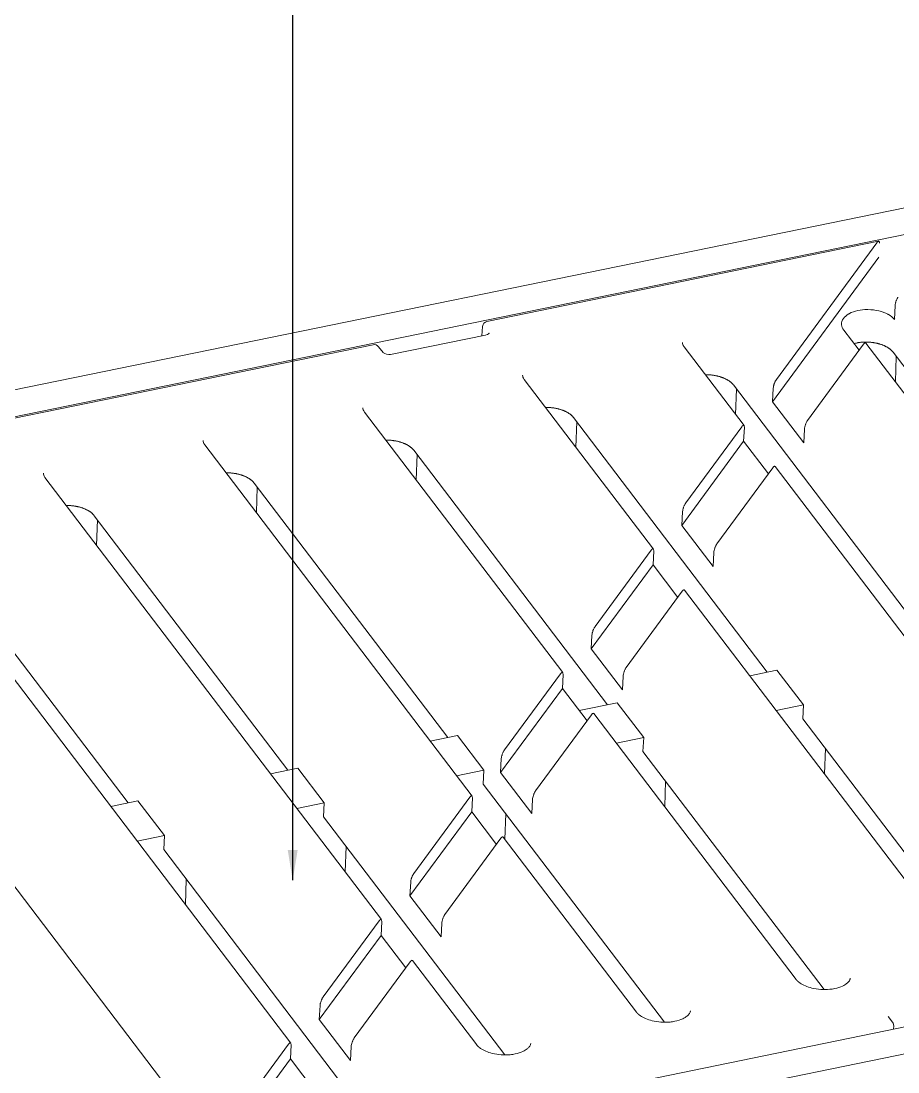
# Model space of a CAD drawing. Header units: millimetres. Extents: x 4267 to 8467, y 166 to 3136.
# Drawn here: x 4743.1 to 4815.2, y 1873.2 to 1959.5 of the extents above; entities that cross this region are included whole.
import ezdxf

# ---------------------------------------------------------------- set-up
doc = ezdxf.new("R2010")
doc.units = ezdxf.units.MM
doc.styles.get("Standard").update_dxf_attribs({"font": 'SimSun.ttf'})
doc.dimstyles.new('ISO-25', dxfattribs={"dimtxt": 2.5, "dimasz": 2.5, "dimexe": 1.25, "dimexo": 0.625, "dimtad": 1, "dimtxsty": 'Standard', "dimcen": 2.5, "dimadec": 0, "dimazin": 0, "dimtfac": 1, "dimtmove": 0, "dimatfit": 3, "dimfxl": 1, "dimarcsym": 0})

msp = doc.modelspace()

# ---------------------------------------------------------------- linework, layer by layer
at = {"linetype": 'Continuous', "lineweight": 5}
for p, q in [((4716.615, 1923.888, 326.374), (5135.162, 2009.535, 326.374)), ((4718.065, 1921.983, 326.374), (5136.612, 2007.63, 326.374)), ((4760.941, 1865.645, 326.374), (5179.488, 1951.291, 326.374)), ((4762.391, 1863.739, 326.374), (5180.938, 1949.386, 326.374)), ((4813.591, 1941.415, 326.374), (4781.43, 1934.834, 326.374)), ((4805.211, 1930.064, 326.374), (4813.458, 1941.298, 326.374)), ((4813.632, 1940.117, 326.374), (4804.898, 1928.218, 326.374)), ((4814.966, 1936.139, 326.374), (4814.909, 1934.998, 326.374)), ((4781.067, 1934.422, 326.374), (4781.006, 1933.646, 326.374)), ((4814.909, 1934.998, 326.374), (4814.938, 1935.036, 326.374)), ((4781.318, 1933.71, 326.374), (4773.629, 1932.136, 326.374)), ((4810.745, 1934.109, 326.374), (4812.002, 1932.456, 326.374)), ((4772.067, 1932.918, 326.374), (4718.585, 1921.974, 326.374)), ((4772.885, 1932.27, 326.374), (4772.522, 1932.747, 326.374)), ((4802.552, 1926.272, 326.374), (4797.619, 1932.754, 326.374)), ((4812.371, 1932.957, 326.374), (4807.774, 1926.696, 326.374)), ((4844.624, 1890.926, 326.374), (4812.562, 1933.055, 326.374)), ((4830.713, 1911.393, 326.374), (4814.801, 1932.301, 326.374)), ((4815.063, 1931.957, 326.374), (4814.991, 1929.864, 326.374)), ((4795.103, 1916.125, 326.374), (4784.491, 1930.068, 326.374)), ((4817.585, 1908.707, 326.374), (4801.673, 1929.614, 326.374)), ((4801.935, 1929.271, 326.374), (4801.863, 1927.178, 326.374)), ((4804.898, 1928.218, 326.374), (4804.955, 1929.359, 326.374)), ((4807.46, 1924.851, 326.374), (4804.898, 1928.218, 326.374)), ((4787.653, 1905.977, 326.374), (4771.363, 1927.382, 326.374)), ((4804.458, 1906.02, 326.374), (4788.546, 1926.928, 326.374)), ((4788.807, 1926.584, 326.374), (4788.735, 1924.491, 326.374)), ((4797.762, 1919.916, 326.374), (4802.358, 1926.177, 326.374)), ((4802.577, 1926.121, 326.374), (4802.52, 1924.98, 326.374)), ((4807.517, 1925.992, 326.374), (4807.46, 1924.851, 326.374)), ((4780.204, 1895.83, 326.374), (4758.236, 1924.695, 326.374)), ((4802.52, 1924.98, 326.374), (4797.448, 1918.071, 326.374)), ((4802.52, 1924.98, 326.374), (4804.553, 1922.308, 326.374)), ((4791.33, 1903.334, 326.374), (4775.418, 1924.242, 326.374)), ((4775.68, 1923.898, 326.374), (4775.608, 1921.805, 326.374)), ((4804.921, 1922.81, 326.374), (4800.325, 1916.549, 326.374)), ((4833.101, 1886.131, 326.374), (4805.113, 1922.907, 326.374)), ((4772.755, 1885.682, 326.374), (4745.108, 1922.009, 326.374)), ((4778.202, 1900.648, 326.374), (4762.291, 1921.555, 326.374)), ((4762.552, 1921.212, 326.374), (4762.48, 1919.119, 326.374)), ((4765.306, 1875.534, 326.374), (4731.98, 1919.323, 326.374)), ((4765.075, 1897.961, 326.374), (4749.163, 1918.869, 326.374)), ((4797.448, 1918.071, 326.374), (4797.505, 1919.212, 326.374)), ((4749.424, 1918.526, 326.374), (4749.352, 1916.432, 326.374)), ((4800.011, 1914.703, 326.374), (4797.448, 1918.071, 326.374)), ((4756.675, 1869.915, 326.374), (4720.802, 1917.052, 326.374)), ((4751.947, 1895.275, 326.374), (4736.035, 1916.183, 326.374)), ((4790.313, 1909.769, 326.374), (4794.909, 1916.03, 326.374)), ((4795.128, 1915.973, 326.374), (4795.071, 1914.832, 326.374)), ((4800.068, 1915.844, 326.374), (4800.011, 1914.703, 326.374)), ((4795.071, 1914.832, 326.374), (4789.999, 1907.923, 326.374)), ((4795.071, 1914.832, 326.374), (4797.104, 1912.161, 326.374)), ((4797.472, 1912.662, 326.374), (4792.876, 1906.401, 326.374)), ((4819.973, 1883.445, 326.374), (4797.664, 1912.76, 326.374)), ((4789.999, 1907.923, 326.374), (4790.056, 1909.064, 326.374)), ((4792.562, 1904.556, 326.374), (4789.999, 1907.923, 326.374)), ((4782.864, 1899.621, 326.374), (4787.46, 1905.882, 326.374)), ((4787.679, 1905.826, 326.374), (4787.622, 1904.685, 326.374)), ((4792.619, 1905.697, 326.374), (4792.562, 1904.556, 326.374)), ((4803.017, 1905.725, 326.374), (4805.257, 1906.184, 326.374)), ((4805.257, 1906.184, 326.374), (4807.431, 1903.326, 326.374)), ((4787.622, 1904.685, 326.374), (4782.55, 1897.776, 326.374)), ((4787.622, 1904.685, 326.374), (4789.655, 1902.013, 326.374)), ((4789.011, 1902.859, 326.374), (4792.129, 1903.497, 326.374)), ((4792.129, 1903.497, 326.374), (4794.304, 1900.64, 326.374)), ((4807.431, 1903.326, 326.374), (4805.192, 1902.868, 326.374)), ((4807.374, 1902.188, 326.374), (4807.431, 1903.326, 326.374)), ((4790.023, 1902.515, 326.374), (4785.426, 1896.254, 326.374)), ((4806.846, 1880.759, 326.374), (4790.214, 1902.612, 326.374)), ((4822.265, 1882.621, 326.374), (4807.374, 1902.188, 326.374)), ((4776.762, 1900.353, 326.374), (4779.001, 1900.811, 326.374)), ((4779.001, 1900.811, 326.374), (4781.176, 1897.954, 326.374)), ((4794.304, 1900.64, 326.374), (4792.064, 1900.182, 326.374)), ((4794.247, 1899.501, 326.374), (4794.304, 1900.64, 326.374)), ((4809.16, 1897.654, 326.374), (4809.232, 1899.747, 326.374)), ((4782.55, 1897.776, 326.374), (4782.607, 1898.917, 326.374)), ((4809.138, 1879.935, 326.374), (4794.247, 1899.501, 326.374)), ((4763.634, 1897.667, 326.374), (4765.874, 1898.125, 326.374)), ((4765.874, 1898.125, 326.374), (4768.048, 1895.267, 326.374)), ((4781.176, 1897.954, 326.374), (4778.936, 1897.495, 326.374)), ((4781.119, 1896.815, 326.374), (4781.176, 1897.954, 326.374)), ((4785.113, 1894.408, 326.374), (4782.55, 1897.776, 326.374)), ((4796.032, 1894.968, 326.374), (4796.104, 1897.061, 326.374)), ((4796.01, 1877.249, 326.374), (4781.119, 1896.815, 326.374)), ((4750.506, 1894.98, 326.374), (4752.746, 1895.439, 326.374)), ((4752.746, 1895.439, 326.374), (4754.921, 1892.581, 326.374)), ((4775.414, 1889.474, 326.374), (4780.011, 1895.735, 326.374)), ((4780.229, 1895.678, 326.374), (4780.172, 1894.537, 326.374)), ((4785.17, 1895.549, 326.374), (4785.113, 1894.408, 326.374)), ((4768.048, 1895.267, 326.374), (4765.809, 1894.809, 326.374)), ((4767.991, 1894.129, 326.374), (4768.048, 1895.267, 326.374)), ((4780.172, 1894.537, 326.374), (4775.101, 1887.628, 326.374)), ((4780.172, 1894.537, 326.374), (4782.205, 1891.866, 326.374)), ((4782.883, 1874.562, 326.374), (4767.991, 1894.129, 326.374)), ((4782.905, 1892.281, 326.374), (4782.977, 1894.375, 326.374)), ((4754.921, 1892.581, 326.374), (4752.681, 1892.123, 326.374)), ((4754.864, 1891.443, 326.374), (4754.921, 1892.581, 326.374)), ((4782.574, 1892.367, 326.374), (4777.977, 1886.106, 326.374)), ((4793.718, 1878.072, 326.374), (4782.765, 1892.465, 326.374)), ((4769.756, 1871.874, 326.374), (4754.864, 1891.443, 326.374)), ((4769.777, 1889.595, 326.374), (4769.849, 1891.688, 326.374)), ((4756.649, 1886.909, 326.374), (4756.721, 1889.002, 326.374)), ((4775.101, 1887.628, 326.374), (4775.158, 1888.769, 326.374)), ((4777.663, 1884.261, 326.374), (4775.101, 1887.628, 326.374)), ((4767.965, 1879.326, 326.374), (4772.561, 1885.587, 326.374)), ((4772.78, 1885.531, 326.374), (4772.723, 1884.39, 326.374)), ((4777.72, 1885.402, 326.374), (4777.663, 1884.261, 326.374)), ((4772.723, 1884.39, 326.374), (4767.651, 1877.481, 326.374)), ((4772.723, 1884.39, 326.374), (4774.756, 1881.718, 326.374)), ((4775.124, 1882.22, 326.374), (4770.528, 1875.958, 326.374)), ((4780.591, 1875.386, 326.374), (4775.316, 1882.317, 326.374)), ((4767.651, 1877.481, 326.374), (4767.708, 1878.622, 326.374)), ((4770.214, 1874.113, 326.374), (4767.651, 1877.481, 326.374)), ((4814.758, 1877.25, 326.374), (4814.395, 1877.726, 326.374)), ((4814.845, 1876.675, 326.374), (4814.851, 1876.963, 326.374)), ((4759.685, 1868.048, 326.374), (4765.112, 1875.44, 326.374)), ((4765.331, 1875.383, 326.374), (4765.274, 1874.242, 326.374)), ((4770.271, 1875.254, 326.374), (4770.214, 1874.113, 326.374)), ((4765.274, 1874.242, 326.374), (4759.688, 1866.633, 326.374)), ((4765.274, 1874.242, 326.374), (4767.307, 1871.571, 326.374))]:
    msp.add_line(p, q, dxfattribs=at)
for points in [[(4781.482, 1933.765), (4781.486, 1933.767, 0.002229), (4781.49, 1933.77, 0.002261), (4781.494, 1933.772, 0.002287), (4781.498, 1933.774, 0.002305), (4781.502, 1933.777, 0.002327), (4781.506, 1933.779, 0.002349), (4781.51, 1933.781, 0.002373), (4781.514, 1933.784, 0.002395), (4781.518, 1933.786, 0.00242), (4781.521, 1933.789, 0.002443), (4781.525, 1933.791, 0.002469), (4781.529, 1933.794, 0.002493), (4781.532, 1933.796, 0.00252), (4781.536, 1933.799, 0.002545), (4781.539, 1933.801, 0.002572), (4781.543, 1933.804, 0.002598), (4781.546, 1933.806, 0.002627), (4781.55, 1933.809, 0.002654), (4781.553, 1933.812, 0.002683), (4781.556, 1933.814, 0.002712), (4781.559, 1933.817, 0.002742), (4781.562, 1933.82, 0.002769), (4781.566, 1933.822, 0.002803), (4781.569, 1933.825, 0.002838), (4781.572, 1933.828, 0.002863), (4781.575, 1933.831, 0.002877), (4781.577, 1933.833, 0.002935), (4781.58, 1933.836, 0.003027), (4781.583, 1933.839, 0.002976), (4781.586, 1933.842, 0.002809), (4781.589, 1933.845, 0.003133), (4781.591, 1933.848, 0.003778), (4781.594, 1933.85, 0.00291), (4781.596, 1933.853, 0.001012), (4781.598, 1933.856, 0.004152), (4781.601, 1933.859, 0.007305), (4781.605, 1933.864, 0.003646), (4781.61, 1933.871, 0.00195)], [(4781.514, 1933.785), (4781.516, 1933.786, 0.00163), (4781.518, 1933.788, 0.001643), (4781.52, 1933.789, 0.001655), (4781.522, 1933.791, 0.001666), (4781.524, 1933.793, 0.001678), (4781.526, 1933.794, 0.001689), (4781.528, 1933.796, 0.001702), (4781.53, 1933.797, 0.001713), (4781.532, 1933.799, 0.001726), (4781.534, 1933.801, 0.001738), (4781.536, 1933.802, 0.001751), (4781.538, 1933.804, 0.001763), (4781.539, 1933.806, 0.001776), (4781.541, 1933.807, 0.001788), (4781.543, 1933.809, 0.001802), (4781.545, 1933.81, 0.001814), (4781.547, 1933.812, 0.001828), (4781.548, 1933.814, 0.001841), (4781.55, 1933.815, 0.001854), (4781.552, 1933.817, 0.001868), (4781.554, 1933.819, 0.001882), (4781.555, 1933.821, 0.001894), (4781.557, 1933.822, 0.00191), (4781.559, 1933.824, 0.001927), (4781.56, 1933.826, 0.001936), (4781.562, 1933.827, 0.001938), (4781.564, 1933.829, 0.00197), (4781.565, 1933.831, 0.002024), (4781.567, 1933.833, 0.001981), (4781.568, 1933.834, 0.001863), (4781.57, 1933.836, 0.002071), (4781.571, 1933.838, 0.002488), (4781.573, 1933.84, 0.001905), (4781.574, 1933.841, 0.000657), (4781.576, 1933.843, 0.002709), (4781.577, 1933.845, 0.004728), (4781.579, 1933.848, 0.00234), (4781.583, 1933.852, 0.001247)], [(4781.61, 1933.871), (4781.607, 1933.869, 0.003273), (4781.604, 1933.867, 0.003288), (4781.6, 1933.865, 0.003299), (4781.597, 1933.862, 0.00331), (4781.594, 1933.86, 0.003321), (4781.591, 1933.858, 0.00333), (4781.587, 1933.856, 0.00334), (4781.584, 1933.853, 0.003348), (4781.581, 1933.851, 0.003357), (4781.578, 1933.848, 0.003364), (4781.575, 1933.846, 0.003371), (4781.572, 1933.844, 0.003375), (4781.569, 1933.841, 0.003383), (4781.566, 1933.838, 0.003394), (4781.563, 1933.836, 0.00339), (4781.56, 1933.833, 0.003373), (4781.557, 1933.831, 0.003405), (4781.555, 1933.828, 0.003474), (4781.552, 1933.825, 0.00338), (4781.549, 1933.822, 0.003161), (4781.547, 1933.82, 0.003482), (4781.544, 1933.817, 0.004139), (4781.541, 1933.814, 0.003156), (4781.539, 1933.811, 0.001114), (4781.537, 1933.809, 0.004421), (4781.534, 1933.805, 0.007594), (4781.53, 1933.8, 0.003731), (4781.525, 1933.793, 0.001985)], [(4772.067, 1932.918), (4772.067, 1932.918, 0.000016), (4772.067, 1932.918, 0.000016), (4772.067, 1932.918, 0.000016), (4772.067, 1932.918, 0.000016), (4772.067, 1932.918, 0.000016), (4772.067, 1932.918, 0.000016), (4772.067, 1932.918, 0.000016), (4772.067, 1932.918, 0.000016), (4772.067, 1932.918, 0.000016), (4772.067, 1932.918, 0.000016), (4772.067, 1932.918, 0.000016), (4772.067, 1932.918, 0.000016), (4772.067, 1932.918, 0.000016), (4772.067, 1932.918, 0.000016), (4772.067, 1932.918, 0.000016), (4772.067, 1932.918, 0.000016), (4772.067, 1932.918, 0.000016), (4772.067, 1932.918, 0.000017), (4772.067, 1932.918, 0.000016), (4772.067, 1932.918, 0.000015), (4772.067, 1932.918, 0.000017), (4772.067, 1932.918, 0.00002), (4772.067, 1932.918, 0.000015), (4772.067, 1932.918, 0.000005), (4772.067, 1932.918, 0.000021), (4772.067, 1932.918, 0.000037), (4772.067, 1932.918, 0.000018), (4772.067, 1932.918, 0.00001)], [(4814.801, 1932.301), (4814.772, 1932.337, 0.01014), (4814.741, 1932.373, 0.009403), (4814.708, 1932.409, 0.008954), (4814.672, 1932.445, 0.00886), (4814.634, 1932.481, 0.008619), (4814.594, 1932.517, 0.008367), (4814.551, 1932.552, 0.008089), (4814.505, 1932.587, 0.007884), (4814.458, 1932.621, 0.007635), (4814.407, 1932.655, 0.007433), (4814.355, 1932.688, 0.007202), (4814.3, 1932.721, 0.007017), (4814.243, 1932.752, 0.006808), (4814.184, 1932.783, 0.006638), (4814.123, 1932.813, 0.006451), (4814.059, 1932.842, 0.006298), (4813.994, 1932.87, 0.006133), (4813.927, 1932.897, 0.005997), (4813.858, 1932.922, 0.005853), (4813.787, 1932.947, 0.005732), (4813.715, 1932.97, 0.005608), (4813.642, 1932.991, 0.005501), (4813.567, 1933.012, 0.005396), (4813.491, 1933.031, 0.005304), (4813.415, 1933.048, 0.005216), (4813.337, 1933.064, 0.005137), (4813.259, 1933.078, 0.005065), (4813.18, 1933.091, 0.004998), (4813.101, 1933.102, 0.004941), (4813.022, 1933.112, 0.004885), (4812.942, 1933.12, 0.004842), (4812.863, 1933.126, 0.004794), (4812.784, 1933.131, 0.004767), (4812.705, 1933.135, 0.004738), (4812.627, 1933.137, 0.004711), (4812.55, 1933.137, 0.004659), (4812.473, 1933.136, 0.004687), (4812.397, 1933.134, 0.004751), (4812.322, 1933.13, 0.004638), (4812.249, 1933.125, 0.004345), (4812.177, 1933.119, 0.004763), (4812.105, 1933.111, 0.005633), (4812.033, 1933.102, 0.004374), (4811.967, 1933.093, 0.001558), (4811.908, 1933.083, 0.006066), (4811.835, 1933.069, 0.010785), (4811.724, 1933.044, 0.005409), (4811.581, 1933.01, 0.002932)], [(4801.673, 1929.614), (4801.638, 1929.659, 0.012485), (4801.599, 1929.703, 0.011397), (4801.557, 1929.747, 0.010733), (4801.511, 1929.791, 0.010588), (4801.461, 1929.834, 0.010233), (4801.408, 1929.877, 0.009865), (4801.352, 1929.919, 0.009466), (4801.291, 1929.961, 0.009174), (4801.227, 1930.002, 0.008829), (4801.16, 1930.041, 0.008551), (4801.09, 1930.08, 0.008239), (4801.016, 1930.117, 0.007989), (4800.939, 1930.152, 0.007726), (4800.859, 1930.187, 0.007521), (4800.777, 1930.219, 0.007274), (4800.692, 1930.25, 0.007048), (4800.604, 1930.278, 0.006911), (4800.515, 1930.305, 0.006872), (4800.423, 1930.33, 0.006537), (4800.33, 1930.352, 0.00602), (4800.237, 1930.372, 0.00646), (4800.141, 1930.39, 0.007463), (4800.041, 1930.406, 0.005681), (4799.948, 1930.419, 0.002193), (4799.862, 1930.43, 0.007661), (4799.754, 1930.439, 0.012902), (4799.588, 1930.446, 0.006433), (4799.372, 1930.451, 0.00346)], [(4788.546, 1926.928), (4788.51, 1926.972, 0.012485), (4788.472, 1927.017, 0.011397), (4788.429, 1927.061, 0.010733), (4788.383, 1927.104, 0.010588), (4788.334, 1927.148, 0.010233), (4788.281, 1927.191, 0.009865), (4788.224, 1927.233, 0.009466), (4788.164, 1927.275, 0.009174), (4788.1, 1927.315, 0.008829), (4788.033, 1927.355, 0.008551), (4787.962, 1927.393, 0.008239), (4787.888, 1927.431, 0.007989), (4787.811, 1927.466, 0.007726), (4787.732, 1927.5, 0.007521), (4787.649, 1927.533, 0.007274), (4787.564, 1927.563, 0.007048), (4787.477, 1927.592, 0.006911), (4787.387, 1927.619, 0.006872), (4787.295, 1927.643, 0.006537), (4787.203, 1927.666, 0.00602), (4787.109, 1927.686, 0.00646), (4787.013, 1927.704, 0.007463), (4786.914, 1927.72, 0.005681), (4786.82, 1927.733, 0.002193), (4786.735, 1927.744, 0.007661), (4786.626, 1927.753, 0.012902), (4786.46, 1927.759, 0.006433), (4786.244, 1927.764, 0.00346)], [(4775.418, 1924.242), (4775.383, 1924.286, 0.012485), (4775.344, 1924.33, 0.011397), (4775.302, 1924.374, 0.010733), (4775.256, 1924.418, 0.010588), (4775.206, 1924.462, 0.010233), (4775.153, 1924.504, 0.009865), (4775.096, 1924.547, 0.009466), (4775.036, 1924.588, 0.009174), (4774.972, 1924.629, 0.008829), (4774.905, 1924.669, 0.008551), (4774.834, 1924.707, 0.008239), (4774.761, 1924.744, 0.007989), (4774.684, 1924.78, 0.007726), (4774.604, 1924.814, 0.007521), (4774.521, 1924.846, 0.007274), (4774.436, 1924.877, 0.007048), (4774.349, 1924.906, 0.006911), (4774.259, 1924.932, 0.006872), (4774.168, 1924.957, 0.006537), (4774.075, 1924.979, 0.00602), (4773.981, 1925, 0.00646), (4773.885, 1925.018, 0.007463), (4773.786, 1925.033, 0.005681), (4773.692, 1925.047, 0.002193), (4773.607, 1925.057, 0.007661), (4773.499, 1925.066, 0.012902), (4773.333, 1925.073, 0.006433), (4773.117, 1925.078, 0.003461)], [(4762.291, 1921.555), (4762.255, 1921.6, 0.012485), (4762.216, 1921.644, 0.011397), (4762.174, 1921.688, 0.010733), (4762.128, 1921.732, 0.010588), (4762.079, 1921.775, 0.010233), (4762.026, 1921.818, 0.009865), (4761.969, 1921.861, 0.009466), (4761.908, 1921.902, 0.009174), (4761.845, 1921.943, 0.008829), (4761.777, 1921.982, 0.008551), (4761.707, 1922.021, 0.008239), (4761.633, 1922.058, 0.007989), (4761.556, 1922.094, 0.007726), (4761.476, 1922.128, 0.007521), (4761.394, 1922.16, 0.007274), (4761.309, 1922.191, 0.007048), (4761.221, 1922.219, 0.006911), (4761.132, 1922.246, 0.006872), (4761.04, 1922.271, 0.006537), (4760.947, 1922.293, 0.00602), (4760.854, 1922.313, 0.00646), (4760.758, 1922.331, 0.007463), (4760.659, 1922.347, 0.005681), (4760.565, 1922.36, 0.002193), (4760.48, 1922.371, 0.007661), (4760.371, 1922.38, 0.012902), (4760.205, 1922.387, 0.006433), (4759.989, 1922.392, 0.003461)], [(4749.163, 1918.869), (4749.128, 1918.913, 0.012485), (4749.089, 1918.958, 0.011397), (4749.046, 1919.002, 0.010733), (4749.001, 1919.046, 0.010588), (4748.951, 1919.089, 0.010233), (4748.898, 1919.132, 0.009865), (4748.841, 1919.174, 0.009466), (4748.781, 1919.216, 0.009174), (4748.717, 1919.256, 0.008828), (4748.65, 1919.296, 0.008551), (4748.579, 1919.334, 0.008239), (4748.506, 1919.372, 0.007989), (4748.429, 1919.407, 0.007726), (4748.349, 1919.441, 0.00752), (4748.266, 1919.474, 0.007274), (4748.181, 1919.504, 0.007048), (4748.094, 1919.533, 0.006911), (4748.004, 1919.56, 0.006872), (4747.913, 1919.584, 0.006537), (4747.82, 1919.607, 0.00602), (4747.726, 1919.627, 0.00646), (4747.63, 1919.645, 0.007463), (4747.531, 1919.661, 0.005681), (4747.437, 1919.674, 0.002193), (4747.352, 1919.685, 0.007661), (4747.243, 1919.694, 0.012902), (4747.078, 1919.7, 0.006433), (4746.861, 1919.705, 0.003461)], [(4806.792, 1880.812), (4806.798, 1880.803, 0.002103), (4806.804, 1880.795, 0.002043), (4806.811, 1880.787, 0.002017), (4806.818, 1880.779, 0.002031), (4806.824, 1880.771, 0.002029), (4806.831, 1880.763, 0.002025), (4806.838, 1880.754, 0.002016), (4806.845, 1880.746, 0.002016), (4806.853, 1880.738, 0.002009), (4806.86, 1880.729, 0.002008), (4806.868, 1880.721, 0.002), (4806.875, 1880.713, 0.001999), (4806.883, 1880.704, 0.001991), (4806.891, 1880.696, 0.001989), (4806.9, 1880.687, 0.001981), (4806.908, 1880.679, 0.00198), (4806.917, 1880.67, 0.001971), (4806.925, 1880.661, 0.001969), (4806.934, 1880.653, 0.001961), (4806.943, 1880.644, 0.00196), (4806.952, 1880.636, 0.001951), (4806.962, 1880.627, 0.001947), (4806.971, 1880.618, 0.00194), (4806.981, 1880.61, 0.001942), (4806.991, 1880.601, 0.001928), (4807.001, 1880.592, 0.001912), (4807.011, 1880.583, 0.001922), (4807.021, 1880.575, 0.001963), (4807.032, 1880.566, 0.001892), (4807.043, 1880.557, 0.001753), (4807.054, 1880.548, 0.001945), (4807.065, 1880.539, 0.002338), (4807.077, 1880.53, 0.001731), (4807.088, 1880.522, 0.000527), (4807.098, 1880.514, 0.002495), (4807.111, 1880.504, 0.004265), (4807.133, 1880.489, 0.002018), (4807.161, 1880.469, 0.001044)], [(4793.664, 1878.125), (4793.671, 1878.117, 0.002104), (4793.677, 1878.109, 0.002043), (4793.683, 1878.101, 0.002017), (4793.69, 1878.093, 0.002032), (4793.697, 1878.085, 0.002029), (4793.704, 1878.076, 0.002025), (4793.711, 1878.068, 0.002017), (4793.718, 1878.06, 0.002017), (4793.725, 1878.051, 0.002009), (4793.733, 1878.043, 0.002008), (4793.74, 1878.035, 0.002), (4793.748, 1878.026, 0.001999), (4793.756, 1878.018, 0.001991), (4793.764, 1878.009, 0.00199), (4793.772, 1878.001, 0.001982), (4793.78, 1877.992, 0.00198), (4793.789, 1877.984, 0.001972), (4793.798, 1877.975, 0.00197), (4793.807, 1877.967, 0.001961), (4793.816, 1877.958, 0.00196), (4793.825, 1877.949, 0.001951), (4793.834, 1877.941, 0.001947), (4793.844, 1877.932, 0.00194), (4793.853, 1877.923, 0.001942), (4793.863, 1877.915, 0.001928), (4793.873, 1877.906, 0.001912), (4793.883, 1877.897, 0.001922), (4793.894, 1877.888, 0.001963), (4793.904, 1877.88, 0.001892), (4793.915, 1877.871, 0.001753), (4793.926, 1877.862, 0.001945), (4793.937, 1877.853, 0.002338), (4793.949, 1877.844, 0.001731), (4793.96, 1877.836, 0.000527), (4793.97, 1877.828, 0.002495), (4793.984, 1877.818, 0.004265), (4794.005, 1877.802, 0.002018), (4794.033, 1877.782, 0.001044)], [(4780.537, 1875.439), (4780.543, 1875.431, 0.002104), (4780.549, 1875.423, 0.002043), (4780.556, 1875.415, 0.002017), (4780.562, 1875.406, 0.002032), (4780.569, 1875.398, 0.00203), (4780.576, 1875.39, 0.002025), (4780.583, 1875.382, 0.002017), (4780.59, 1875.373, 0.002017), (4780.597, 1875.365, 0.00201), (4780.605, 1875.357, 0.002008), (4780.613, 1875.348, 0.002001), (4780.62, 1875.34, 0.001999), (4780.628, 1875.332, 0.001991), (4780.636, 1875.323, 0.00199), (4780.644, 1875.315, 0.001982), (4780.653, 1875.306, 0.00198), (4780.661, 1875.297, 0.001972), (4780.67, 1875.289, 0.00197), (4780.679, 1875.28, 0.001962), (4780.688, 1875.272, 0.00196), (4780.697, 1875.263, 0.001951), (4780.706, 1875.254, 0.001947), (4780.716, 1875.246, 0.001941), (4780.726, 1875.237, 0.001942), (4780.736, 1875.228, 0.001928), (4780.746, 1875.22, 0.001912), (4780.756, 1875.211, 0.001922), (4780.766, 1875.202, 0.001963), (4780.777, 1875.193, 0.001892), (4780.788, 1875.185, 0.001753), (4780.798, 1875.176, 0.001945), (4780.81, 1875.167, 0.002338), (4780.821, 1875.158, 0.001731), (4780.832, 1875.149, 0.000527), (4780.843, 1875.142, 0.002495), (4780.856, 1875.132, 0.004265), (4780.877, 1875.116, 0.002018), (4780.906, 1875.096, 0.001044)]]:
    msp.add_lwpolyline(points, format="xyb", dxfattribs=at)
for points, knots in [([(4813.677, 1941.248, 326.374), (4813.679, 1941.283, 326.374), (4813.677, 1941.313, 326.374), (4813.671, 1941.347, 326.374), (4813.669, 1941.354, 326.374), (4813.657, 1941.393, 326.374), (4813.641, 1941.411, 326.374), (4813.604, 1941.419, 326.374), (4813.585, 1941.415, 326.374), (4813.558, 1941.4, 326.374), (4813.55, 1941.395, 326.374), (4813.517, 1941.369, 326.374), (4813.488, 1941.339, 326.374), (4813.458, 1941.298, 326.374)], [0, 0, 0, 0, 0.1875, 0.1875, 0.25, 0.25, 0.5, 0.5, 0.6875, 0.6875, 0.75, 0.75, 1, 1, 1, 1]), ([(4815.202, 1936.814, 326.374), (4815.192, 1936.801, 326.374), (4815.181, 1936.785, 326.374), (4815.162, 1936.754, 326.374), (4815.156, 1936.742, 326.374), (4815.145, 1936.723, 326.374), (4815.141, 1936.716, 326.374), (4815.134, 1936.702, 326.374), (4815.131, 1936.696, 326.374), (4815.108, 1936.652, 326.374), (4815.093, 1936.618, 326.374), (4815.075, 1936.576, 326.374), (4815.07, 1936.563, 326.374), (4815.064, 1936.546, 326.374), (4815.061, 1936.538, 326.374), (4815.058, 1936.53, 326.374), (4815.056, 1936.526, 326.374), (4815.056, 1936.524, 326.374), (4815.056, 1936.524, 326.374), (4815.042, 1936.486, 326.374), (4815.03, 1936.452, 326.374), (4815.015, 1936.403, 326.374), (4815.011, 1936.388, 326.374), (4815.005, 1936.365, 326.374), (4815.002, 1936.354, 326.374), (4814.999, 1936.344, 326.374), (4814.998, 1936.337, 326.374), (4814.997, 1936.334, 326.374), (4814.979, 1936.257, 326.374), (4814.969, 1936.192, 326.374), (4814.966, 1936.139, 326.374)], [0, 0, 0, 0, 0.125, 0.125, 0.1875, 0.1875, 0.21875, 0.21875, 0.25, 0.25, 0.375, 0.375, 0.4375, 0.4375, 0.46875, 0.484375, 0.492188, 0.492188, 0.5, 0.5, 0.625, 0.625, 0.6875, 0.6875, 0.71875, 0.734375, 0.734375, 0.75, 0.75, 1, 1, 1, 1]), ([(4814.909, 1934.998, 326.374), (4814.788, 1935.146, 326.374), (4814.623, 1935.279, 326.374), (4814.402, 1935.404, 326.374), (4814.386, 1935.412, 326.374), (4814.157, 1935.536, 326.374), (4813.912, 1935.627, 326.374), (4813.344, 1935.763, 326.374), (4813.043, 1935.8, 326.374), (4812.711, 1935.803, 326.374), (4812.695, 1935.803, 326.374), (4812.409, 1935.801, 326.374), (4812.152, 1935.775, 326.374), (4811.642, 1935.666, 326.374), (4811.411, 1935.584, 326.374), (4811.196, 1935.471, 326.374), (4811.182, 1935.463, 326.374), (4810.97, 1935.345, 326.374), (4810.818, 1935.216, 326.374), (4810.599, 1934.911, 326.374), (4810.548, 1934.746, 326.374), (4810.559, 1934.562, 326.374), (4810.56, 1934.553, 326.374), (4810.576, 1934.394, 326.374), (4810.637, 1934.249, 326.374), (4810.745, 1934.109, 326.374)], [0, 0, 0, 0, 0.125, 0.125, 0.132812, 0.132812, 0.25, 0.25, 0.375, 0.375, 0.382812, 0.382812, 0.5, 0.5, 0.625, 0.625, 0.632812, 0.632812, 0.75, 0.75, 0.875, 0.875, 0.882812, 0.882812, 1, 1, 1, 1]), ([(4812.562, 1933.055, 326.374), (4812.562, 1933.055, 326.374), (4812.561, 1933.055, 326.374), (4812.557, 1933.061, 326.374), (4812.551, 1933.067, 326.374), (4812.543, 1933.071, 326.374), (4812.538, 1933.073, 326.374), (4812.535, 1933.074, 326.374), (4812.524, 1933.077, 326.374), (4812.513, 1933.077, 326.374), (4812.494, 1933.071, 326.374), (4812.487, 1933.068, 326.374), (4812.476, 1933.063, 326.374), (4812.47, 1933.059, 326.374), (4812.464, 1933.055, 326.374), (4812.461, 1933.053, 326.374), (4812.459, 1933.051, 326.374), (4812.457, 1933.05, 326.374), (4812.439, 1933.036, 326.374), (4812.41, 1933.011, 326.374), (4812.371, 1932.957, 326.374)], [0.3658305, 0.3658305, 0.3658305, 0.3658305, 0.375, 0.375, 0.4375, 0.46875, 0.46875, 0.5, 0.5, 0.625, 0.625, 0.6875, 0.6875, 0.71875, 0.734375, 0.7421875, 0.7421875, 0.75, 0.75, 1, 1, 1, 1]), ([(4773.629, 1932.136, 326.374), (4773.55, 1932.123, 326.374), (4773.205, 1932.079, 326.374), (4772.868, 1932.253, 326.374), (4772.884, 1932.27, 326.374)], [0, 0, 0, 0, 0.272685, 1, 1, 1, 1]), ([(4804.955, 1929.359, 326.374), (4804.957, 1929.406, 326.374), (4804.965, 1929.463, 326.374), (4804.986, 1929.556, 326.374), (4804.994, 1929.588, 326.374), (4805.009, 1929.638, 326.374), (4805.017, 1929.663, 326.374), (4805.025, 1929.689, 326.374), (4805.032, 1929.706, 326.374), (4805.035, 1929.716, 326.374), (4805.049, 1929.754, 326.374), (4805.061, 1929.786, 326.374), (4805.082, 1929.835, 326.374), (4805.09, 1929.851, 326.374), (4805.102, 1929.876, 326.374), (4805.108, 1929.889, 326.374), (4805.115, 1929.903, 326.374), (4805.118, 1929.909, 326.374), (4805.12, 1929.913, 326.374), (4805.122, 1929.916, 326.374), (4805.142, 1929.955, 326.374), (4805.172, 1930.009, 326.374), (4805.211, 1930.064, 326.374)], [0, 0, 0, 0, 0.25, 0.25, 0.375, 0.375, 0.4375, 0.46875, 0.46875, 0.5, 0.5, 0.625, 0.625, 0.6875, 0.6875, 0.71875, 0.734375, 0.742188, 0.742188, 0.75, 0.75, 1, 1, 1, 1]), ([(4807.774, 1926.696, 326.374), (4807.754, 1926.669, 326.374), (4807.737, 1926.641, 326.374), (4807.714, 1926.604, 326.374), (4807.708, 1926.592, 326.374), (4807.699, 1926.575, 326.374), (4807.694, 1926.567, 326.374), (4807.69, 1926.558, 326.374), (4807.688, 1926.555, 326.374), (4807.687, 1926.552, 326.374), (4807.686, 1926.552, 326.374), (4807.668, 1926.517, 326.374), (4807.653, 1926.483, 326.374), (4807.631, 1926.434, 326.374), (4807.625, 1926.418, 326.374), (4807.615, 1926.394, 326.374), (4807.612, 1926.386, 326.374), (4807.606, 1926.371, 326.374), (4807.604, 1926.364, 326.374), (4807.55, 1926.218, 326.374), (4807.522, 1926.086, 326.374), (4807.517, 1925.992, 326.374)], [0, 0, 0, 0, 0.125, 0.125, 0.1875, 0.1875, 0.21875, 0.234375, 0.242188, 0.242188, 0.25, 0.25, 0.375, 0.375, 0.4375, 0.4375, 0.46875, 0.46875, 0.5, 0.5, 1, 1, 1, 1]), ([(4802.359, 1926.177, 326.374), (4802.378, 1926.204, 326.374), (4802.396, 1926.224, 326.374), (4802.417, 1926.246, 326.374), (4802.423, 1926.252, 326.374), (4802.432, 1926.26, 326.374), (4802.436, 1926.263, 326.374), (4802.441, 1926.267, 326.374), (4802.442, 1926.268, 326.374), (4802.443, 1926.269, 326.374), (4802.444, 1926.269, 326.374), (4802.461, 1926.282, 326.374), (4802.475, 1926.289, 326.374), (4802.494, 1926.295, 326.374), (4802.5, 1926.296, 326.374), (4802.508, 1926.297, 326.374), (4802.511, 1926.296, 326.374), (4802.516, 1926.296, 326.374), (4802.518, 1926.296, 326.374), (4802.564, 1926.284, 326.374), (4802.582, 1926.215, 326.374), (4802.577, 1926.121, 326.374)], [0, 0, 0, 0, 0.125, 0.125, 0.1875, 0.1875, 0.21875, 0.234375, 0.242188, 0.242188, 0.25, 0.25, 0.375, 0.375, 0.4375, 0.4375, 0.46875, 0.46875, 0.5, 0.5, 1, 1, 1, 1]), ([(4805.113, 1922.907, 326.374), (4805.113, 1922.907, 326.374), (4805.112, 1922.908, 326.374), (4805.108, 1922.913, 326.374), (4805.101, 1922.919, 326.374), (4805.094, 1922.923, 326.374), (4805.089, 1922.926, 326.374), (4805.086, 1922.927, 326.374), (4805.074, 1922.93, 326.374), (4805.063, 1922.929, 326.374), (4805.044, 1922.924, 326.374), (4805.038, 1922.921, 326.374), (4805.027, 1922.915, 326.374), (4805.021, 1922.912, 326.374), (4805.014, 1922.907, 326.374), (4805.012, 1922.905, 326.374), (4805.009, 1922.904, 326.374), (4805.008, 1922.903, 326.374), (4804.989, 1922.889, 326.374), (4804.961, 1922.864, 326.374), (4804.921, 1922.81, 326.374)], [0.3658306, 0.3658306, 0.3658306, 0.3658306, 0.375, 0.375, 0.4375, 0.46875, 0.46875, 0.5, 0.5, 0.625, 0.625, 0.6875, 0.6875, 0.71875, 0.734375, 0.7421875, 0.7421875, 0.75, 0.75, 1, 1, 1, 1]), ([(4797.505, 1919.212, 326.374), (4797.508, 1919.259, 326.374), (4797.515, 1919.315, 326.374), (4797.536, 1919.408, 326.374), (4797.545, 1919.441, 326.374), (4797.56, 1919.491, 326.374), (4797.568, 1919.516, 326.374), (4797.576, 1919.541, 326.374), (4797.582, 1919.559, 326.374), (4797.586, 1919.568, 326.374), (4797.599, 1919.606, 326.374), (4797.612, 1919.638, 326.374), (4797.633, 1919.687, 326.374), (4797.641, 1919.704, 326.374), (4797.652, 1919.729, 326.374), (4797.659, 1919.741, 326.374), (4797.666, 1919.756, 326.374), (4797.669, 1919.762, 326.374), (4797.671, 1919.766, 326.374), (4797.673, 1919.769, 326.374), (4797.692, 1919.807, 326.374), (4797.722, 1919.862, 326.374), (4797.762, 1919.916, 326.374)], [0, 0, 0, 0, 0.25, 0.25, 0.375, 0.375, 0.4375, 0.46875, 0.46875, 0.5, 0.5, 0.625, 0.625, 0.6875, 0.6875, 0.71875, 0.734375, 0.742188, 0.742188, 0.75, 0.75, 1, 1, 1, 1]), ([(4794.909, 1916.03, 326.374), (4794.929, 1916.057, 326.374), (4794.946, 1916.076, 326.374), (4794.968, 1916.098, 326.374), (4794.974, 1916.105, 326.374), (4794.983, 1916.112, 326.374), (4794.987, 1916.116, 326.374), (4794.991, 1916.119, 326.374), (4794.993, 1916.121, 326.374), (4794.994, 1916.121, 326.374), (4794.994, 1916.122, 326.374), (4795.011, 1916.134, 326.374), (4795.026, 1916.142, 326.374), (4795.045, 1916.148, 326.374), (4795.051, 1916.149, 326.374), (4795.059, 1916.149, 326.374), (4795.062, 1916.149, 326.374), (4795.067, 1916.148, 326.374), (4795.069, 1916.148, 326.374), (4795.114, 1916.136, 326.374), (4795.133, 1916.067, 326.374), (4795.128, 1915.973, 326.374)], [0, 0, 0, 0, 0.125, 0.125, 0.1875, 0.1875, 0.21875, 0.234375, 0.242188, 0.242188, 0.25, 0.25, 0.375, 0.375, 0.4375, 0.4375, 0.46875, 0.46875, 0.5, 0.5, 1, 1, 1, 1]), ([(4800.325, 1916.548, 326.374), (4800.305, 1916.521, 326.374), (4800.287, 1916.494, 326.374), (4800.265, 1916.456, 326.374), (4800.259, 1916.444, 326.374), (4800.249, 1916.428, 326.374), (4800.245, 1916.42, 326.374), (4800.24, 1916.411, 326.374), (4800.239, 1916.407, 326.374), (4800.237, 1916.405, 326.374), (4800.237, 1916.405, 326.374), (4800.219, 1916.369, 326.374), (4800.203, 1916.336, 326.374), (4800.182, 1916.287, 326.374), (4800.175, 1916.271, 326.374), (4800.166, 1916.247, 326.374), (4800.163, 1916.239, 326.374), (4800.157, 1916.223, 326.374), (4800.154, 1916.217, 326.374), (4800.101, 1916.071, 326.374), (4800.073, 1915.938, 326.374), (4800.068, 1915.844, 326.374)], [0, 0, 0, 0, 0.125, 0.125, 0.1875, 0.1875, 0.21875, 0.234375, 0.242188, 0.242188, 0.25, 0.25, 0.375, 0.375, 0.4375, 0.4375, 0.46875, 0.46875, 0.5, 0.5, 1, 1, 1, 1]), ([(4797.664, 1912.76, 326.374), (4797.663, 1912.76, 326.374), (4797.663, 1912.76, 326.374), (4797.658, 1912.766, 326.374), (4797.652, 1912.772, 326.374), (4797.645, 1912.776, 326.374), (4797.64, 1912.778, 326.374), (4797.637, 1912.779, 326.374), (4797.625, 1912.782, 326.374), (4797.614, 1912.782, 326.374), (4797.595, 1912.776, 326.374), (4797.588, 1912.773, 326.374), (4797.578, 1912.768, 326.374), (4797.572, 1912.764, 326.374), (4797.565, 1912.76, 326.374), (4797.562, 1912.758, 326.374), (4797.56, 1912.756, 326.374), (4797.559, 1912.755, 326.374), (4797.54, 1912.741, 326.374), (4797.512, 1912.716, 326.374), (4797.472, 1912.662, 326.374)], [0.3658307, 0.3658307, 0.3658307, 0.3658307, 0.375, 0.375, 0.4375, 0.46875, 0.46875, 0.5, 0.5, 0.625, 0.625, 0.6875, 0.6875, 0.71875, 0.734375, 0.7421875, 0.7421875, 0.75, 0.75, 1, 1, 1, 1]), ([(4790.056, 1909.064, 326.374), (4790.058, 1909.113, 326.374), (4790.066, 1909.167, 326.374), (4790.083, 1909.242, 326.374), (4790.087, 1909.26, 326.374), (4790.105, 1909.326, 326.374), (4790.12, 1909.377, 326.374), (4790.164, 1909.497, 326.374), (4790.193, 1909.562, 326.374), (4790.232, 1909.638, 326.374), (4790.239, 1909.65, 326.374), (4790.268, 1909.703, 326.374), (4790.29, 1909.738, 326.374), (4790.313, 1909.769, 326.374)], [0, 0, 0, 0, 0.25, 0.25, 0.3125, 0.3125, 0.5, 0.5, 0.75, 0.75, 0.8125, 0.8125, 1, 1, 1, 1]), ([(4787.46, 1905.882, 326.374), (4787.48, 1905.909, 326.374), (4787.497, 1905.929, 326.374), (4787.519, 1905.951, 326.374), (4787.525, 1905.957, 326.374), (4787.534, 1905.965, 326.374), (4787.538, 1905.968, 326.374), (4787.542, 1905.972, 326.374), (4787.544, 1905.973, 326.374), (4787.545, 1905.974, 326.374), (4787.545, 1905.974, 326.374), (4787.562, 1905.987, 326.374), (4787.577, 1905.994, 326.374), (4787.596, 1906, 326.374), (4787.602, 1906.001, 326.374), (4787.61, 1906.002, 326.374), (4787.613, 1906.001, 326.374), (4787.618, 1906.001, 326.374), (4787.62, 1906.001, 326.374), (4787.665, 1905.989, 326.374), (4787.683, 1905.92, 326.374), (4787.679, 1905.826, 326.374)], [0, 0, 0, 0, 0.125, 0.125, 0.1875, 0.1875, 0.21875, 0.234375, 0.242188, 0.242188, 0.25, 0.25, 0.375, 0.375, 0.4375, 0.4375, 0.46875, 0.46875, 0.5, 0.5, 1, 1, 1, 1]), ([(4792.876, 1906.401, 326.374), (4792.856, 1906.374, 326.374), (4792.838, 1906.347, 326.374), (4792.816, 1906.309, 326.374), (4792.809, 1906.297, 326.374), (4792.8, 1906.28, 326.374), (4792.796, 1906.272, 326.374), (4792.791, 1906.263, 326.374), (4792.789, 1906.26, 326.374), (4792.788, 1906.257, 326.374), (4792.788, 1906.257, 326.374), (4792.77, 1906.222, 326.374), (4792.754, 1906.188, 326.374), (4792.733, 1906.139, 326.374), (4792.726, 1906.123, 326.374), (4792.717, 1906.099, 326.374), (4792.714, 1906.091, 326.374), (4792.708, 1906.076, 326.374), (4792.705, 1906.069, 326.374), (4792.652, 1905.923, 326.374), (4792.624, 1905.791, 326.374), (4792.619, 1905.697, 326.374)], [0, 0, 0, 0, 0.125, 0.125, 0.1875, 0.1875, 0.21875, 0.234375, 0.242188, 0.242188, 0.25, 0.25, 0.375, 0.375, 0.4375, 0.4375, 0.46875, 0.46875, 0.5, 0.5, 1, 1, 1, 1]), ([(4790.214, 1902.612, 326.374), (4790.214, 1902.612, 326.374), (4790.214, 1902.613, 326.374), (4790.209, 1902.618, 326.374), (4790.203, 1902.624, 326.374), (4790.196, 1902.629, 326.374), (4790.191, 1902.631, 326.374), (4790.188, 1902.632, 326.374), (4790.176, 1902.635, 326.374), (4790.165, 1902.635, 326.374), (4790.146, 1902.629, 326.374), (4790.139, 1902.626, 326.374), (4790.128, 1902.62, 326.374), (4790.123, 1902.617, 326.374), (4790.116, 1902.612, 326.374), (4790.113, 1902.61, 326.374), (4790.111, 1902.609, 326.374), (4790.11, 1902.608, 326.374), (4790.091, 1902.594, 326.374), (4790.063, 1902.569, 326.374), (4790.023, 1902.515, 326.374)], [0.3658313, 0.3658313, 0.3658313, 0.3658313, 0.375, 0.375, 0.4375, 0.46875, 0.46875, 0.5, 0.5, 0.625, 0.625, 0.6875, 0.6875, 0.71875, 0.734375, 0.7421875, 0.7421875, 0.75, 0.75, 1, 1, 1, 1]), ([(4782.607, 1898.917, 326.374), (4782.609, 1898.964, 326.374), (4782.617, 1899.02, 326.374), (4782.638, 1899.113, 326.374), (4782.646, 1899.146, 326.374), (4782.661, 1899.196, 326.374), (4782.669, 1899.221, 326.374), (4782.678, 1899.246, 326.374), (4782.684, 1899.264, 326.374), (4782.687, 1899.273, 326.374), (4782.701, 1899.311, 326.374), (4782.714, 1899.343, 326.374), (4782.735, 1899.392, 326.374), (4782.742, 1899.409, 326.374), (4782.754, 1899.434, 326.374), (4782.76, 1899.446, 326.374), (4782.767, 1899.461, 326.374), (4782.77, 1899.467, 326.374), (4782.773, 1899.471, 326.374), (4782.774, 1899.474, 326.374), (4782.794, 1899.512, 326.374), (4782.824, 1899.567, 326.374), (4782.864, 1899.621, 326.374)], [0, 0, 0, 0, 0.25, 0.25, 0.375, 0.375, 0.4375, 0.46875, 0.46875, 0.5, 0.5, 0.625, 0.625, 0.6875, 0.6875, 0.71875, 0.734375, 0.742188, 0.742188, 0.75, 0.75, 1, 1, 1, 1]), ([(4785.427, 1896.254, 326.374), (4785.407, 1896.226, 326.374), (4785.389, 1896.199, 326.374), (4785.367, 1896.161, 326.374), (4785.36, 1896.149, 326.374), (4785.351, 1896.133, 326.374), (4785.347, 1896.125, 326.374), (4785.342, 1896.116, 326.374), (4785.34, 1896.112, 326.374), (4785.339, 1896.11, 326.374), (4785.339, 1896.11, 326.374), (4785.32, 1896.075, 326.374), (4785.305, 1896.041, 326.374), (4785.283, 1895.992, 326.374), (4785.277, 1895.976, 326.374), (4785.267, 1895.952, 326.374), (4785.264, 1895.944, 326.374), (4785.258, 1895.928, 326.374), (4785.256, 1895.922, 326.374), (4785.203, 1895.776, 326.374), (4785.174, 1895.643, 326.374), (4785.17, 1895.549, 326.374)], [0, 0, 0, 0, 0.125, 0.125, 0.1875, 0.1875, 0.21875, 0.234375, 0.242188, 0.242188, 0.25, 0.25, 0.375, 0.375, 0.4375, 0.4375, 0.46875, 0.46875, 0.5, 0.5, 1, 1, 1, 1]), ([(4780.011, 1895.735, 326.374), (4780.03, 1895.762, 326.374), (4780.048, 1895.781, 326.374), (4780.069, 1895.803, 326.374), (4780.076, 1895.81, 326.374), (4780.084, 1895.817, 326.374), (4780.088, 1895.821, 326.374), (4780.093, 1895.824, 326.374), (4780.095, 1895.826, 326.374), (4780.096, 1895.827, 326.374), (4780.096, 1895.827, 326.374), (4780.113, 1895.839, 326.374), (4780.127, 1895.847, 326.374), (4780.146, 1895.853, 326.374), (4780.152, 1895.854, 326.374), (4780.161, 1895.854, 326.374), (4780.163, 1895.854, 326.374), (4780.168, 1895.853, 326.374), (4780.171, 1895.853, 326.374), (4780.216, 1895.841, 326.374), (4780.234, 1895.772, 326.374), (4780.229, 1895.678, 326.374)], [0, 0, 0, 0, 0.125, 0.125, 0.1875, 0.1875, 0.21875, 0.234375, 0.242188, 0.242188, 0.25, 0.25, 0.375, 0.375, 0.4375, 0.4375, 0.46875, 0.46875, 0.5, 0.5, 1, 1, 1, 1]), ([(4782.765, 1892.465, 326.374), (4782.765, 1892.465, 326.374), (4782.764, 1892.466, 326.374), (4782.76, 1892.471, 326.374), (4782.754, 1892.477, 326.374), (4782.746, 1892.481, 326.374), (4782.741, 1892.483, 326.374), (4782.738, 1892.484, 326.374), (4782.727, 1892.487, 326.374), (4782.716, 1892.487, 326.374), (4782.697, 1892.481, 326.374), (4782.69, 1892.478, 326.374), (4782.679, 1892.473, 326.374), (4782.673, 1892.469, 326.374), (4782.667, 1892.465, 326.374), (4782.664, 1892.463, 326.374), (4782.662, 1892.461, 326.374), (4782.66, 1892.46, 326.374), (4782.642, 1892.446, 326.374), (4782.613, 1892.421, 326.374), (4782.574, 1892.367, 326.374)], [0.3658314, 0.3658314, 0.3658314, 0.3658314, 0.375, 0.375, 0.4375, 0.46875, 0.46875, 0.5, 0.5, 0.625, 0.625, 0.6875, 0.6875, 0.71875, 0.734375, 0.7421875, 0.7421875, 0.75, 0.75, 1, 1, 1, 1]), ([(4775.158, 1888.77, 326.374), (4775.16, 1888.816, 326.374), (4775.168, 1888.873, 326.374), (4775.188, 1888.966, 326.374), (4775.197, 1888.998, 326.374), (4775.212, 1889.048, 326.374), (4775.22, 1889.073, 326.374), (4775.228, 1889.099, 326.374), (4775.234, 1889.116, 326.374), (4775.238, 1889.126, 326.374), (4775.252, 1889.164, 326.374), (4775.264, 1889.196, 326.374), (4775.285, 1889.245, 326.374), (4775.293, 1889.261, 326.374), (4775.305, 1889.286, 326.374), (4775.311, 1889.299, 326.374), (4775.318, 1889.313, 326.374), (4775.321, 1889.319, 326.374), (4775.323, 1889.324, 326.374), (4775.325, 1889.327, 326.374), (4775.345, 1889.365, 326.374), (4775.375, 1889.419, 326.374), (4775.414, 1889.474, 326.374)], [0, 0, 0, 0, 0.25, 0.25, 0.375, 0.375, 0.4375, 0.46875, 0.46875, 0.5, 0.5, 0.625, 0.625, 0.6875, 0.6875, 0.71875, 0.734375, 0.742188, 0.742188, 0.75, 0.75, 1, 1, 1, 1]), ([(4777.977, 1886.106, 326.374), (4777.957, 1886.079, 326.374), (4777.94, 1886.052, 326.374), (4777.917, 1886.014, 326.374), (4777.911, 1886.002, 326.374), (4777.902, 1885.985, 326.374), (4777.897, 1885.977, 326.374), (4777.893, 1885.968, 326.374), (4777.891, 1885.965, 326.374), (4777.89, 1885.962, 326.374), (4777.889, 1885.962, 326.374), (4777.871, 1885.927, 326.374), (4777.855, 1885.893, 326.374), (4777.834, 1885.844, 326.374), (4777.828, 1885.828, 326.374), (4777.818, 1885.804, 326.374), (4777.815, 1885.797, 326.374), (4777.809, 1885.781, 326.374), (4777.807, 1885.774, 326.374), (4777.753, 1885.628, 326.374), (4777.725, 1885.496, 326.374), (4777.721, 1885.402, 326.374)], [0, 0, 0, 0, 0.125, 0.125, 0.1875, 0.1875, 0.21875, 0.234375, 0.242188, 0.242188, 0.25, 0.25, 0.375, 0.375, 0.4375, 0.4375, 0.46875, 0.46875, 0.5, 0.5, 1, 1, 1, 1]), ([(4772.561, 1885.587, 326.374), (4772.581, 1885.614, 326.374), (4772.598, 1885.634, 326.374), (4772.62, 1885.656, 326.374), (4772.626, 1885.662, 326.374), (4772.635, 1885.67, 326.374), (4772.639, 1885.673, 326.374), (4772.644, 1885.677, 326.374), (4772.645, 1885.678, 326.374), (4772.646, 1885.679, 326.374), (4772.647, 1885.679, 326.374), (4772.664, 1885.692, 326.374), (4772.678, 1885.699, 326.374), (4772.697, 1885.705, 326.374), (4772.703, 1885.706, 326.374), (4772.711, 1885.707, 326.374), (4772.714, 1885.707, 326.374), (4772.719, 1885.706, 326.374), (4772.721, 1885.706, 326.374), (4772.767, 1885.694, 326.374), (4772.785, 1885.625, 326.374), (4772.78, 1885.531, 326.374)], [0, 0, 0, 0, 0.125, 0.125, 0.1875, 0.1875, 0.21875, 0.234375, 0.242188, 0.242188, 0.25, 0.25, 0.375, 0.375, 0.4375, 0.4375, 0.46875, 0.46875, 0.5, 0.5, 1, 1, 1, 1]), ([(4775.316, 1882.317, 326.374), (4775.316, 1882.317, 326.374), (4775.315, 1882.318, 326.374), (4775.311, 1882.324, 326.374), (4775.304, 1882.329, 326.374), (4775.297, 1882.333, 326.374), (4775.292, 1882.336, 326.374), (4775.289, 1882.337, 326.374), (4775.277, 1882.34, 326.374), (4775.266, 1882.34, 326.374), (4775.247, 1882.334, 326.374), (4775.241, 1882.331, 326.374), (4775.23, 1882.325, 326.374), (4775.224, 1882.322, 326.374), (4775.217, 1882.317, 326.374), (4775.214, 1882.315, 326.374), (4775.212, 1882.314, 326.374), (4775.211, 1882.313, 326.374), (4775.192, 1882.299, 326.374), (4775.164, 1882.274, 326.374), (4775.124, 1882.22, 326.374)], [0.3658302, 0.3658302, 0.3658302, 0.3658302, 0.375, 0.375, 0.4375, 0.46875, 0.46875, 0.5, 0.5, 0.625, 0.625, 0.6875, 0.6875, 0.71875, 0.734375, 0.7421875, 0.7421875, 0.75, 0.75, 1, 1, 1, 1]), ([(4811.278, 1880.882, 326.374), (4811.278, 1880.881, 326.374), (4811.277, 1880.88, 326.374), (4811.277, 1880.877, 326.374), (4811.277, 1880.872, 326.374), (4811.277, 1880.868, 326.374), (4811.276, 1880.859, 326.374), (4811.274, 1880.846, 326.374), (4811.27, 1880.82, 326.374), (4811.263, 1880.791, 326.374), (4811.244, 1880.738, 326.374), (4811.214, 1880.676, 326.374), (4811.136, 1880.565, 326.374), (4810.98, 1880.411, 326.374), (4810.615, 1880.188, 326.374), (4810.235, 1880.065, 326.374), (4809.993, 1880.015, 326.374)], [0, 0, 0, 0, 0.0014058, 0.002815, 0.0045808, 0.0081288, 0.009911, 0.0188933, 0.0280127, 0.0512958, 0.0632609, 0.1061413, 0.138156, 0.2060903, 0.2933814, 0.4156782, 0.4156782, 0.4156782, 0.4156782]), ([(4809.993, 1880.015, 326.374), (4809.865, 1879.99, 326.374), (4809.262, 1879.897, 326.374), (4808.151, 1879.973, 326.374), (4807.404, 1880.303, 326.374), (4807.161, 1880.469, 326.374)], [0.4156782, 0.4156782, 0.4156782, 0.4156782, 0.4793235, 0.7064299, 0.8936242, 0.8936242, 0.8936242, 0.8936242]), ([(4767.708, 1878.622, 326.374), (4767.711, 1878.67, 326.374), (4767.718, 1878.725, 326.374), (4767.735, 1878.8, 326.374), (4767.739, 1878.817, 326.374), (4767.757, 1878.884, 326.374), (4767.773, 1878.934, 326.374), (4767.816, 1879.054, 326.374), (4767.845, 1879.119, 326.374), (4767.884, 1879.195, 326.374), (4767.891, 1879.208, 326.374), (4767.92, 1879.26, 326.374), (4767.942, 1879.295, 326.374), (4767.965, 1879.326, 326.374)], [0, 0, 0, 0, 0.25, 0.25, 0.3125, 0.3125, 0.5, 0.5, 0.75, 0.75, 0.8125, 0.8125, 1, 1, 1, 1]), ([(4798.15, 1878.196, 326.374), (4798.15, 1878.195, 326.374), (4798.15, 1878.193, 326.374), (4798.15, 1878.19, 326.374), (4798.149, 1878.186, 326.374), (4798.149, 1878.182, 326.374), (4798.148, 1878.173, 326.374), (4798.147, 1878.16, 326.374), (4798.142, 1878.134, 326.374), (4798.135, 1878.105, 326.374), (4798.117, 1878.052, 326.374), (4798.087, 1877.99, 326.374), (4798.009, 1877.879, 326.374), (4797.852, 1877.724, 326.374), (4797.488, 1877.501, 326.374), (4797.107, 1877.379, 326.374), (4796.865, 1877.329, 326.374)], [0, 0, 0, 0, 0.0014058, 0.002815, 0.0045808, 0.0081288, 0.009911, 0.0188933, 0.0280127, 0.0512958, 0.0632609, 0.1061413, 0.138156, 0.2060903, 0.2933814, 0.4156782, 0.4156782, 0.4156782, 0.4156782]), ([(4796.865, 1877.329, 326.374), (4796.738, 1877.303, 326.374), (4796.134, 1877.211, 326.374), (4795.023, 1877.286, 326.374), (4794.276, 1877.617, 326.374), (4794.033, 1877.782, 326.374)], [0.4156782, 0.4156782, 0.4156782, 0.4156782, 0.4793235, 0.7064299, 0.8936242, 0.8936242, 0.8936242, 0.8936242]), ([(4765.112, 1875.44, 326.374), (4765.132, 1875.467, 326.374), (4765.149, 1875.486, 326.374), (4765.171, 1875.508, 326.374), (4765.177, 1875.515, 326.374), (4765.186, 1875.522, 326.374), (4765.19, 1875.526, 326.374), (4765.194, 1875.529, 326.374), (4765.196, 1875.53, 326.374), (4765.197, 1875.531, 326.374), (4765.197, 1875.531, 326.374), (4765.214, 1875.544, 326.374), (4765.229, 1875.552, 326.374), (4765.248, 1875.558, 326.374), (4765.254, 1875.559, 326.374), (4765.262, 1875.559, 326.374), (4765.265, 1875.559, 326.374), (4765.27, 1875.558, 326.374), (4765.272, 1875.558, 326.374), (4765.317, 1875.546, 326.374), (4765.335, 1875.477, 326.374), (4765.331, 1875.383, 326.374)], [0, 0, 0, 0, 0.125, 0.125, 0.1875, 0.1875, 0.21875, 0.234375, 0.242188, 0.242188, 0.25, 0.25, 0.375, 0.375, 0.4375, 0.4375, 0.46875, 0.46875, 0.5, 0.5, 1, 1, 1, 1]), ([(4770.528, 1875.958, 326.374), (4770.508, 1875.931, 326.374), (4770.49, 1875.904, 326.374), (4770.468, 1875.866, 326.374), (4770.461, 1875.854, 326.374), (4770.452, 1875.838, 326.374), (4770.448, 1875.83, 326.374), (4770.443, 1875.821, 326.374), (4770.441, 1875.817, 326.374), (4770.44, 1875.815, 326.374), (4770.44, 1875.815, 326.374), (4770.422, 1875.779, 326.374), (4770.406, 1875.746, 326.374), (4770.385, 1875.697, 326.374), (4770.378, 1875.681, 326.374), (4770.369, 1875.657, 326.374), (4770.366, 1875.649, 326.374), (4770.36, 1875.633, 326.374), (4770.357, 1875.627, 326.374), (4770.304, 1875.481, 326.374), (4770.276, 1875.348, 326.374), (4770.271, 1875.254, 326.374)], [0, 0, 0, 0, 0.125, 0.125, 0.1875, 0.1875, 0.21875, 0.234375, 0.242188, 0.242188, 0.25, 0.25, 0.375, 0.375, 0.4375, 0.4375, 0.46875, 0.46875, 0.5, 0.5, 1, 1, 1, 1]), ([(4785.022, 1875.51, 326.374), (4785.022, 1875.509, 326.374), (4785.022, 1875.507, 326.374), (4785.022, 1875.504, 326.374), (4785.022, 1875.5, 326.374), (4785.021, 1875.495, 326.374), (4785.021, 1875.486, 326.374), (4785.019, 1875.474, 326.374), (4785.015, 1875.447, 326.374), (4785.007, 1875.419, 326.374), (4784.989, 1875.366, 326.374), (4784.959, 1875.304, 326.374), (4784.881, 1875.192, 326.374), (4784.725, 1875.038, 326.374), (4784.36, 1874.815, 326.374), (4783.979, 1874.693, 326.374), (4783.738, 1874.643, 326.374)], [0, 0, 0, 0, 0.0014058, 0.002815, 0.0045808, 0.0081288, 0.009911, 0.0188933, 0.0280127, 0.0512958, 0.0632609, 0.1061413, 0.138156, 0.2060903, 0.2933814, 0.4156782, 0.4156782, 0.4156782, 0.4156782]), ([(4783.738, 1874.643, 326.374), (4783.61, 1874.617, 326.374), (4783.007, 1874.525, 326.374), (4781.895, 1874.6, 326.374), (4781.149, 1874.931, 326.374), (4780.906, 1875.096, 326.374)], [0.4156782, 0.4156782, 0.4156782, 0.4156782, 0.4793235, 0.7064299, 0.8936242, 0.8936242, 0.8936242, 0.8936242])]:
    msp.add_open_spline(points, degree=3, knots=knots, dxfattribs=at)
for points in [[(4781.43, 1934.834, 326.374), (4781.236, 1934.797, 326.374), (4781.079, 1934.62, 326.374), (4781.067, 1934.422, 326.374)], [(4781.514, 1933.785, 326.374), (4781.488, 1933.765, 326.374), (4781.416, 1933.729, 326.374), (4781.318, 1933.71, 326.374)], [(4772.522, 1932.747, 326.374), (4772.419, 1932.884, 326.374), (4772.235, 1932.954, 326.374), (4772.067, 1932.918, 326.374)], [(4797.619, 1932.754, 326.374), (4797.513, 1932.895, 326.374), (4797.483, 1933.009, 326.374), (4797.487, 1933.106, 326.374)], [(4784.491, 1930.068, 326.374), (4784.385, 1930.209, 326.374), (4784.355, 1930.323, 326.374), (4784.36, 1930.42, 326.374)], [(4771.363, 1927.382, 326.374), (4771.257, 1927.523, 326.374), (4771.228, 1927.636, 326.374), (4771.232, 1927.734, 326.374)], [(4758.236, 1924.695, 326.374), (4758.13, 1924.836, 326.374), (4758.1, 1924.95, 326.374), (4758.105, 1925.047, 326.374)], [(4745.108, 1922.009, 326.374), (4745.002, 1922.15, 326.374), (4744.972, 1922.264, 326.374), (4744.977, 1922.361, 326.374)], [(4814.851, 1876.963, 326.374), (4814.854, 1877.065, 326.374), (4814.82, 1877.168, 326.374), (4814.758, 1877.25, 326.374)]]:
    msp.add_open_spline(points, degree=3, dxfattribs=at)

# ---------------------------------------------------------------- leaders
at = {"lineweight": 5}
for points in [[(4673.172, 1876.241, 326.374), (4673.172, 2183.411, 326.374), (4801.515, 2183.411, 326.374)], [(4765.464, 1888.912, 326.374), (4765.464, 2116.966, 326.374), (4801.515, 2116.966, 326.374)]]:
    msp.add_leader(points, dimstyle='ISO-25', override={"dimtxt": 10, "dimgap": 0.625, "dimtad": 0, "dimarcsym": 1}, dxfattribs=at)

doc.saveas('drawing.dxf')
